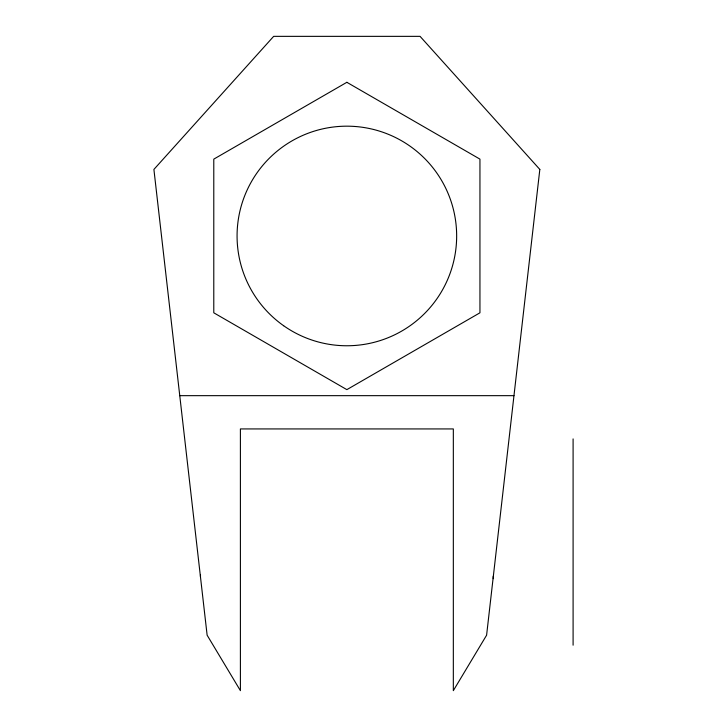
<?xml version="1.0" encoding="UTF-8"?>
<svg xmlns="http://www.w3.org/2000/svg" width="727" height="727" viewBox="0 0 727 727"><rect width="100%" height="100%" fill="white"/><g stroke="black" fill="none" stroke-linecap="round" stroke-linejoin="round"><path stroke-width="1.09" d="M179.76 395.661L513.971 395.661M573.094 438.908L573.094 645.185M493.251 576.238L493.251 578.647M200.479 574.721L200.479 576.984M539.825 169.427L486.599 635.198L453.33 690.65L453.33 428.93L240.401 428.93L240.401 690.65L207.131 635.198L153.906 169.427L273.67 36.35L420.061 36.35L539.825 169.427M346.861 82.305L213.783 159.131L213.783 312.801L346.861 389.636L479.947 312.801L479.947 159.131L346.861 82.305M283.648 325.732A109.786 109.786 0 0 0 456.211 245.835A109.786 109.786 0 0 0 300.733 136.34A109.786 109.786 0 0 0 283.648 325.732"/></g></svg>
